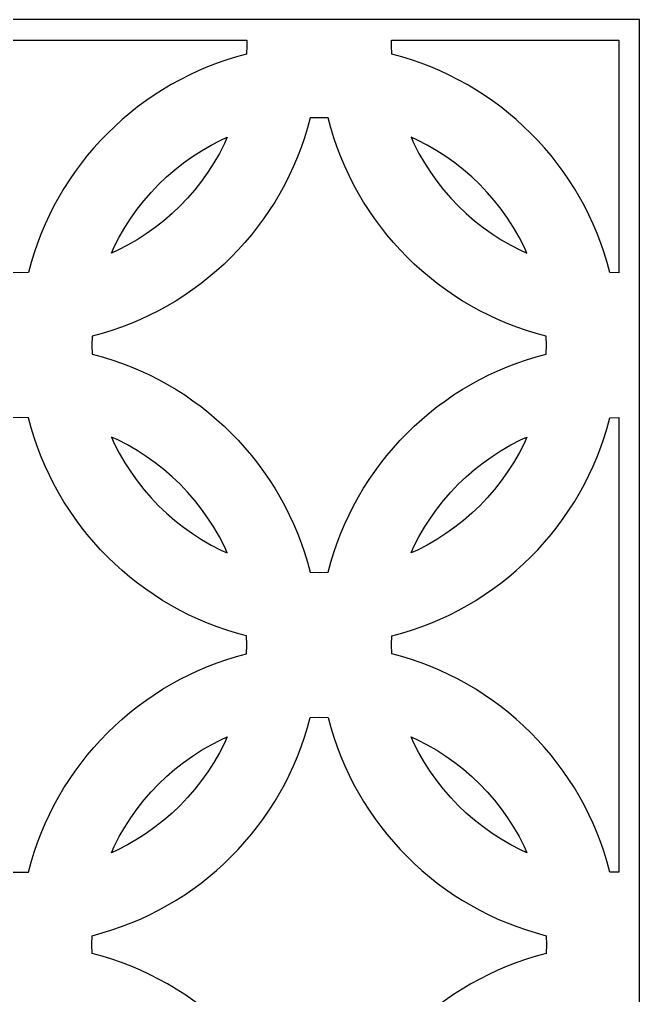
# Model space of a CAD drawing. Header units: centimetres. Extents: x 1.5 to 6.4, y -9 to 9.
# Drawn here: x 3.955 to 6.41, y 5.138 to 9.001 of the extents above; entities that cross this region are included whole.
import ezdxf

# ---------------------------------------------------------------- set-up
doc = ezdxf.new("R2010")
doc.units = ezdxf.units.CM
doc.header["$MEASUREMENT"] = 0
doc.layers.add('layer 1', color=7, linetype='Continuous')

msp = doc.modelspace()

# ---------------------------------------------------------------- linework, layer by layer
at = {"layer": 'layer 1', "color": 250}
for points, knots in [([(1.50052, 9.00077), (1.50052, 9.00077), (6.40987, 9.00077), (6.40987, 9.00077), (6.40987, 9.00077), (6.40987, 9.00077), (6.40987, -9.00021), (6.40987, -9.00021), (6.40987, -9.00021), (6.40987, -9.00021), (1.50052, -9.00021), (1.50052, -9.00021), (1.50052, -9.00021), (1.50052, -9.00021), (1.50052, 9.00077), (1.50052, 9.00077)], [0, 0, 0, 0, 0.2, 0.2, 0.2, 0.2, 0.4, 0.4, 0.4, 0.4, 0.6, 0.6, 0.6, 0.6, 1, 1, 1, 1]), ([(3.05576, 8.91895), (3.05576, 8.91895), (3.05524, 8.89849), (3.05524, 8.89849), (3.05524, 8.89849), (3.05524, 8.89849), (3.05614, 8.86311), (3.05614, 8.86311), (3.05614, 8.86311), (3.47945, 8.75713), (3.81384, 8.42272), (3.91983, 7.99943), (3.91983, 7.99943), (3.91983, 7.99943), (3.9552, 7.99853), (3.9552, 7.99853), (3.9552, 7.99853), (3.9552, 7.99853), (3.99057, 7.99943), (3.99057, 7.99943), (3.99057, 7.99943), (4.09655, 8.42274), (4.43096, 8.75712), (4.85425, 8.86311), (4.85425, 8.86311), (4.85425, 8.86311), (4.85515, 8.89849), (4.85515, 8.89849), (4.85515, 8.89849), (4.85515, 8.89849), (4.85463, 8.91895), (4.85463, 8.91895), (4.85463, 8.91895), (4.85463, 8.91895), (3.05576, 8.91895), (3.05576, 8.91895)], [0, 0, 0, 0, 0.1, 0.1, 0.1, 0.1, 0.2, 0.2, 0.2, 0.2, 0.3, 0.3, 0.3, 0.3, 0.4, 0.4, 0.4, 0.4, 0.5, 0.5, 0.5, 0.5, 0.6, 0.6, 0.6, 0.6, 0.7, 0.7, 0.7, 0.7, 0.8, 0.8, 0.8, 0.8, 1, 1, 1, 1]), ([(5.42862, 8.91895), (5.42862, 8.91895), (5.4281, 8.89849), (5.4281, 8.89849), (5.4281, 8.89849), (5.4281, 8.89849), (5.42899, 8.86311), (5.42899, 8.86311), (5.42899, 8.86311), (5.85229, 8.75712), (6.1867, 8.42274), (6.29268, 7.99943), (6.29268, 7.99943), (6.29268, 7.99943), (6.32805, 7.99853), (6.32805, 7.99853), (6.32805, 7.99853), (6.32805, 7.99853), (6.32805, 8.91895), (6.32805, 8.91895), (6.32805, 8.91895), (6.32805, 8.91895), (5.42862, 8.91895), (5.42862, 8.91895)], [0, 0, 0, 0, 0.1428571, 0.1428571, 0.1428571, 0.1428571, 0.2857143, 0.2857143, 0.2857143, 0.2857143, 0.4285714, 0.4285714, 0.4285714, 0.4285714, 0.5714286, 0.5714286, 0.5714286, 0.5714286, 0.7142857, 0.7142857, 0.7142857, 0.7142857, 1, 1, 1, 1]), ([(6.04068, 7.67669), (5.61737, 7.5707), (5.28299, 7.23629), (5.177, 6.813), (5.177, 6.813), (5.177, 6.813), (5.14162, 6.8121), (5.14162, 6.8121), (5.14162, 6.8121), (5.14162, 6.8121), (5.10626, 6.813), (5.10626, 6.813), (5.10626, 6.813), (5.00027, 7.23631), (4.66586, 7.5707), (4.24257, 7.67669), (4.24257, 7.67669), (4.24257, 7.67669), (4.24167, 7.71206), (4.24167, 7.71206), (4.24167, 7.71206), (4.24167, 7.71206), (4.24257, 7.74743), (4.24257, 7.74743), (4.24257, 7.74743), (4.66586, 7.85342), (5.00027, 8.1878), (5.10626, 8.61111), (5.10626, 8.61111), (5.10626, 8.61111), (5.14162, 8.61201), (5.14162, 8.61201), (5.14162, 8.61201), (5.14162, 8.61201), (5.177, 8.61111), (5.177, 8.61111), (5.177, 8.61111), (5.28298, 8.1878), (5.61739, 7.85342), (6.04068, 7.74743), (6.04068, 7.74743), (6.04068, 7.74743), (6.04158, 7.71206), (6.04158, 7.71206), (6.04158, 7.71206), (6.04158, 7.71206), (6.04068, 7.67669), (6.04068, 7.67669)], [0, 0, 0, 0, 0.0769231, 0.0769231, 0.0769231, 0.0769231, 0.1538462, 0.1538462, 0.1538462, 0.1538462, 0.2307692, 0.2307692, 0.2307692, 0.2307692, 0.3076923, 0.3076923, 0.3076923, 0.3076923, 0.3846154, 0.3846154, 0.3846154, 0.3846154, 0.4615385, 0.4615385, 0.4615385, 0.4615385, 0.5384615, 0.5384615, 0.5384615, 0.5384615, 0.6153846, 0.6153846, 0.6153846, 0.6153846, 0.6923077, 0.6923077, 0.6923077, 0.6923077, 0.7692308, 0.7692308, 0.7692308, 0.7692308, 0.8461538, 0.8461538, 0.8461538, 0.8461538, 1, 1, 1, 1]), ([(4.31905, 8.07591), (4.31905, 8.07591), (4.3442, 8.08731), (4.3442, 8.08731), (4.3442, 8.08731), (4.3442, 8.08731), (4.38297, 8.10722), (4.38297, 8.10722), (4.38297, 8.10722), (4.38297, 8.10722), (4.42068, 8.12894), (4.42068, 8.12894), (4.42068, 8.12894), (4.42068, 8.12894), (4.45725, 8.15242), (4.45725, 8.15242), (4.45725, 8.15242), (4.45725, 8.15242), (4.49262, 8.17761), (4.49262, 8.17761), (4.49262, 8.17761), (4.49262, 8.17761), (4.52673, 8.20444), (4.52673, 8.20444), (4.52673, 8.20444), (4.52673, 8.20444), (4.55951, 8.23285), (4.55951, 8.23285), (4.55951, 8.23285), (4.55951, 8.23285), (4.5909, 8.26278), (4.5909, 8.26278), (4.5909, 8.26278), (4.5909, 8.26278), (4.62084, 8.29418), (4.62084, 8.29418), (4.62084, 8.29418), (4.62084, 8.29418), (4.64925, 8.32696), (4.64925, 8.32696), (4.64925, 8.32696), (4.64925, 8.32696), (4.67608, 8.36107), (4.67608, 8.36107), (4.67608, 8.36107), (4.67608, 8.36107), (4.70126, 8.39644), (4.70126, 8.39644), (4.70126, 8.39644), (4.70126, 8.39644), (4.72475, 8.43301), (4.72475, 8.43301), (4.72475, 8.43301), (4.72475, 8.43301), (4.74647, 8.47071), (4.74647, 8.47071), (4.74647, 8.47071), (4.74647, 8.47071), (4.76637, 8.50949), (4.76637, 8.50949), (4.76637, 8.50949), (4.76637, 8.50949), (4.77777, 8.53463), (4.77777, 8.53463), (4.77777, 8.53463), (4.77777, 8.53463), (4.75263, 8.52323), (4.75263, 8.52323), (4.75263, 8.52323), (4.75263, 8.52323), (4.71385, 8.50333), (4.71385, 8.50333), (4.71385, 8.50333), (4.71385, 8.50333), (4.67615, 8.4816), (4.67615, 8.4816), (4.67615, 8.4816), (4.67615, 8.4816), (4.63958, 8.45812), (4.63958, 8.45812), (4.63958, 8.45812), (4.63958, 8.45812), (4.6042, 8.43294), (4.6042, 8.43294), (4.6042, 8.43294), (4.6042, 8.43294), (4.57009, 8.40611), (4.57009, 8.40611), (4.57009, 8.40611), (4.57009, 8.40611), (4.53731, 8.37769), (4.53731, 8.37769), (4.53731, 8.37769), (4.53731, 8.37769), (4.50592, 8.34776), (4.50592, 8.34776), (4.50592, 8.34776), (4.50592, 8.34776), (4.47599, 8.31637), (4.47599, 8.31637), (4.47599, 8.31637), (4.47599, 8.31637), (4.44758, 8.28359), (4.44758, 8.28359), (4.44758, 8.28359), (4.44758, 8.28359), (4.42075, 8.24948), (4.42075, 8.24948), (4.42075, 8.24948), (4.42075, 8.24948), (4.39556, 8.2141), (4.39556, 8.2141), (4.39556, 8.2141), (4.39556, 8.2141), (4.37208, 8.17753), (4.37208, 8.17753), (4.37208, 8.17753), (4.37208, 8.17753), (4.35035, 8.13983), (4.35035, 8.13983), (4.35035, 8.13983), (4.35035, 8.13983), (4.33045, 8.10105), (4.33045, 8.10105), (4.33045, 8.10105), (4.33045, 8.10105), (4.31905, 8.07591), (4.31905, 8.07591)], [0, 0, 0, 0, 0.030303, 0.030303, 0.030303, 0.030303, 0.0606061, 0.0606061, 0.0606061, 0.0606061, 0.0909091, 0.0909091, 0.0909091, 0.0909091, 0.1212121, 0.1212121, 0.1212121, 0.1212121, 0.1515152, 0.1515152, 0.1515152, 0.1515152, 0.1818182, 0.1818182, 0.1818182, 0.1818182, 0.2121212, 0.2121212, 0.2121212, 0.2121212, 0.2424242, 0.2424242, 0.2424242, 0.2424242, 0.2727273, 0.2727273, 0.2727273, 0.2727273, 0.3030303, 0.3030303, 0.3030303, 0.3030303, 0.3333333, 0.3333333, 0.3333333, 0.3333333, 0.3636364, 0.3636364, 0.3636364, 0.3636364, 0.3939394, 0.3939394, 0.3939394, 0.3939394, 0.4242424, 0.4242424, 0.4242424, 0.4242424, 0.4545455, 0.4545455, 0.4545455, 0.4545455, 0.4848485, 0.4848485, 0.4848485, 0.4848485, 0.5151515, 0.5151515, 0.5151515, 0.5151515, 0.5454545, 0.5454545, 0.5454545, 0.5454545, 0.5757576, 0.5757576, 0.5757576, 0.5757576, 0.6060606, 0.6060606, 0.6060606, 0.6060606, 0.6363636, 0.6363636, 0.6363636, 0.6363636, 0.6666667, 0.6666667, 0.6666667, 0.6666667, 0.6969697, 0.6969697, 0.6969697, 0.6969697, 0.7272727, 0.7272727, 0.7272727, 0.7272727, 0.7575758, 0.7575758, 0.7575758, 0.7575758, 0.7878788, 0.7878788, 0.7878788, 0.7878788, 0.8181818, 0.8181818, 0.8181818, 0.8181818, 0.8484848, 0.8484848, 0.8484848, 0.8484848, 0.8787879, 0.8787879, 0.8787879, 0.8787879, 0.9090909, 0.9090909, 0.9090909, 0.9090909, 0.9393939, 0.9393939, 0.9393939, 0.9393939, 1, 1, 1, 1]), ([(5.9642, 8.07591), (5.9642, 8.07591), (5.93905, 8.08731), (5.93905, 8.08731), (5.93905, 8.08731), (5.93905, 8.08731), (5.90028, 8.10722), (5.90028, 8.10722), (5.90028, 8.10722), (5.90028, 8.10722), (5.86257, 8.12894), (5.86257, 8.12894), (5.86257, 8.12894), (5.86257, 8.12894), (5.826, 8.15242), (5.826, 8.15242), (5.826, 8.15242), (5.826, 8.15242), (5.79063, 8.17761), (5.79063, 8.17761), (5.79063, 8.17761), (5.79063, 8.17761), (5.75652, 8.20444), (5.75652, 8.20444), (5.75652, 8.20444), (5.75652, 8.20444), (5.72374, 8.23285), (5.72374, 8.23285), (5.72374, 8.23285), (5.72374, 8.23285), (5.69235, 8.26278), (5.69235, 8.26278), (5.69235, 8.26278), (5.69235, 8.26278), (5.66241, 8.29418), (5.66241, 8.29418), (5.66241, 8.29418), (5.66241, 8.29418), (5.634, 8.32696), (5.634, 8.32696), (5.634, 8.32696), (5.634, 8.32696), (5.60717, 8.36107), (5.60717, 8.36107), (5.60717, 8.36107), (5.60717, 8.36107), (5.58198, 8.39644), (5.58198, 8.39644), (5.58198, 8.39644), (5.58198, 8.39644), (5.5585, 8.43301), (5.5585, 8.43301), (5.5585, 8.43301), (5.5585, 8.43301), (5.53678, 8.47071), (5.53678, 8.47071), (5.53678, 8.47071), (5.53678, 8.47071), (5.51687, 8.50949), (5.51687, 8.50949), (5.51687, 8.50949), (5.51687, 8.50949), (5.50548, 8.53463), (5.50548, 8.53463), (5.50548, 8.53463), (5.50548, 8.53463), (5.53062, 8.52323), (5.53062, 8.52323), (5.53062, 8.52323), (5.53062, 8.52323), (5.5694, 8.50333), (5.5694, 8.50333), (5.5694, 8.50333), (5.5694, 8.50333), (5.60711, 8.4816), (5.60711, 8.4816), (5.60711, 8.4816), (5.60711, 8.4816), (5.64367, 8.45812), (5.64367, 8.45812), (5.64367, 8.45812), (5.64367, 8.45812), (5.67905, 8.43294), (5.67905, 8.43294), (5.67905, 8.43294), (5.67905, 8.43294), (5.71316, 8.40611), (5.71316, 8.40611), (5.71316, 8.40611), (5.71316, 8.40611), (5.74594, 8.37769), (5.74594, 8.37769), (5.74594, 8.37769), (5.74594, 8.37769), (5.77733, 8.34776), (5.77733, 8.34776), (5.77733, 8.34776), (5.77733, 8.34776), (5.80727, 8.31637), (5.80727, 8.31637), (5.80727, 8.31637), (5.80727, 8.31637), (5.83568, 8.28359), (5.83568, 8.28359), (5.83568, 8.28359), (5.83568, 8.28359), (5.86251, 8.24948), (5.86251, 8.24948), (5.86251, 8.24948), (5.86251, 8.24948), (5.88769, 8.2141), (5.88769, 8.2141), (5.88769, 8.2141), (5.88769, 8.2141), (5.91117, 8.17753), (5.91117, 8.17753), (5.91117, 8.17753), (5.91117, 8.17753), (5.93289, 8.13983), (5.93289, 8.13983), (5.93289, 8.13983), (5.93289, 8.13983), (5.9528, 8.10105), (5.9528, 8.10105), (5.9528, 8.10105), (5.9528, 8.10105), (5.9642, 8.07591), (5.9642, 8.07591)], [0, 0, 0, 0, 0.030303, 0.030303, 0.030303, 0.030303, 0.0606061, 0.0606061, 0.0606061, 0.0606061, 0.0909091, 0.0909091, 0.0909091, 0.0909091, 0.1212121, 0.1212121, 0.1212121, 0.1212121, 0.1515152, 0.1515152, 0.1515152, 0.1515152, 0.1818182, 0.1818182, 0.1818182, 0.1818182, 0.2121212, 0.2121212, 0.2121212, 0.2121212, 0.2424242, 0.2424242, 0.2424242, 0.2424242, 0.2727273, 0.2727273, 0.2727273, 0.2727273, 0.3030303, 0.3030303, 0.3030303, 0.3030303, 0.3333333, 0.3333333, 0.3333333, 0.3333333, 0.3636364, 0.3636364, 0.3636364, 0.3636364, 0.3939394, 0.3939394, 0.3939394, 0.3939394, 0.4242424, 0.4242424, 0.4242424, 0.4242424, 0.4545455, 0.4545455, 0.4545455, 0.4545455, 0.4848485, 0.4848485, 0.4848485, 0.4848485, 0.5151515, 0.5151515, 0.5151515, 0.5151515, 0.5454545, 0.5454545, 0.5454545, 0.5454545, 0.5757576, 0.5757576, 0.5757576, 0.5757576, 0.6060606, 0.6060606, 0.6060606, 0.6060606, 0.6363636, 0.6363636, 0.6363636, 0.6363636, 0.6666667, 0.6666667, 0.6666667, 0.6666667, 0.6969697, 0.6969697, 0.6969697, 0.6969697, 0.7272727, 0.7272727, 0.7272727, 0.7272727, 0.7575758, 0.7575758, 0.7575758, 0.7575758, 0.7878788, 0.7878788, 0.7878788, 0.7878788, 0.8181818, 0.8181818, 0.8181818, 0.8181818, 0.8484848, 0.8484848, 0.8484848, 0.8484848, 0.8787879, 0.8787879, 0.8787879, 0.8787879, 0.9090909, 0.9090909, 0.9090909, 0.9090909, 0.9393939, 0.9393939, 0.9393939, 0.9393939, 1, 1, 1, 1]), ([(4.85425, 6.49026), (4.43094, 6.38427), (4.09656, 6.04986), (3.99057, 5.62657), (3.99057, 5.62657), (3.99057, 5.62657), (3.9552, 5.62567), (3.9552, 5.62567), (3.9552, 5.62567), (3.9552, 5.62567), (3.91983, 5.62657), (3.91983, 5.62657), (3.91983, 5.62657), (3.81384, 6.04988), (3.47943, 6.38427), (3.05614, 6.49026), (3.05614, 6.49026), (3.05614, 6.49026), (3.05524, 6.52563), (3.05524, 6.52563), (3.05524, 6.52563), (3.05524, 6.52563), (3.05614, 6.561), (3.05614, 6.561), (3.05614, 6.561), (3.47945, 6.66698), (3.81384, 7.00139), (3.91983, 7.42469), (3.91983, 7.42469), (3.91983, 7.42469), (3.9552, 7.42559), (3.9552, 7.42559), (3.9552, 7.42559), (3.9552, 7.42559), (3.99057, 7.42469), (3.99057, 7.42469), (3.99057, 7.42469), (4.09655, 7.00138), (4.43096, 6.66699), (4.85425, 6.561), (4.85425, 6.561), (4.85425, 6.561), (4.85515, 6.52563), (4.85515, 6.52563), (4.85515, 6.52563), (4.85515, 6.52563), (4.85425, 6.49026), (4.85425, 6.49026)], [0, 0, 0, 0, 0.0769231, 0.0769231, 0.0769231, 0.0769231, 0.1538462, 0.1538462, 0.1538462, 0.1538462, 0.2307692, 0.2307692, 0.2307692, 0.2307692, 0.3076923, 0.3076923, 0.3076923, 0.3076923, 0.3846154, 0.3846154, 0.3846154, 0.3846154, 0.4615385, 0.4615385, 0.4615385, 0.4615385, 0.5384615, 0.5384615, 0.5384615, 0.5384615, 0.6153846, 0.6153846, 0.6153846, 0.6153846, 0.6923077, 0.6923077, 0.6923077, 0.6923077, 0.7692308, 0.7692308, 0.7692308, 0.7692308, 0.8461538, 0.8461538, 0.8461538, 0.8461538, 1, 1, 1, 1]), ([(6.32805, 7.42559), (6.32805, 7.42559), (6.29269, 7.42469), (6.29269, 7.42469), (6.29269, 7.42469), (6.1867, 7.00138), (5.85229, 6.66699), (5.42899, 6.561), (5.42899, 6.561), (5.42899, 6.561), (5.4281, 6.52563), (5.4281, 6.52563), (5.4281, 6.52563), (5.4281, 6.52563), (5.42899, 6.49026), (5.42899, 6.49026), (5.42899, 6.49026), (5.85231, 6.38427), (6.18669, 6.04986), (6.29268, 5.62657), (6.29268, 5.62657), (6.29268, 5.62657), (6.32805, 5.62567), (6.32805, 5.62567), (6.32805, 5.62567), (6.32805, 5.62567), (6.32805, 7.42559), (6.32805, 7.42559)], [0, 0, 0, 0, 0.125, 0.125, 0.125, 0.125, 0.25, 0.25, 0.25, 0.25, 0.375, 0.375, 0.375, 0.375, 0.5, 0.5, 0.5, 0.5, 0.625, 0.625, 0.625, 0.625, 0.75, 0.75, 0.75, 0.75, 1, 1, 1, 1]), ([(4.31905, 7.34821), (4.31905, 7.34821), (4.3442, 7.33681), (4.3442, 7.33681), (4.3442, 7.33681), (4.3442, 7.33681), (4.38297, 7.3169), (4.38297, 7.3169), (4.38297, 7.3169), (4.38297, 7.3169), (4.42068, 7.29518), (4.42068, 7.29518), (4.42068, 7.29518), (4.42068, 7.29518), (4.45725, 7.27169), (4.45725, 7.27169), (4.45725, 7.27169), (4.45725, 7.27169), (4.49262, 7.24651), (4.49262, 7.24651), (4.49262, 7.24651), (4.49262, 7.24651), (4.52673, 7.21968), (4.52673, 7.21968), (4.52673, 7.21968), (4.52673, 7.21968), (4.55951, 7.19127), (4.55951, 7.19127), (4.55951, 7.19127), (4.55951, 7.19127), (4.5909, 7.16134), (4.5909, 7.16134), (4.5909, 7.16134), (4.5909, 7.16134), (4.62084, 7.12994), (4.62084, 7.12994), (4.62084, 7.12994), (4.62084, 7.12994), (4.64925, 7.09716), (4.64925, 7.09716), (4.64925, 7.09716), (4.64925, 7.09716), (4.67608, 7.06305), (4.67608, 7.06305), (4.67608, 7.06305), (4.67608, 7.06305), (4.70126, 7.02768), (4.70126, 7.02768), (4.70126, 7.02768), (4.70126, 7.02768), (4.72475, 6.99111), (4.72475, 6.99111), (4.72475, 6.99111), (4.72475, 6.99111), (4.74647, 6.9534), (4.74647, 6.9534), (4.74647, 6.9534), (4.74647, 6.9534), (4.76637, 6.91463), (4.76637, 6.91463), (4.76637, 6.91463), (4.76637, 6.91463), (4.77778, 6.88948), (4.77778, 6.88948), (4.77778, 6.88948), (4.77778, 6.88948), (4.75263, 6.90088), (4.75263, 6.90088), (4.75263, 6.90088), (4.75263, 6.90088), (4.71385, 6.92079), (4.71385, 6.92079), (4.71385, 6.92079), (4.71385, 6.92079), (4.67615, 6.94251), (4.67615, 6.94251), (4.67615, 6.94251), (4.67615, 6.94251), (4.63958, 6.96599), (4.63958, 6.96599), (4.63958, 6.96599), (4.63958, 6.96599), (4.6042, 6.99117), (4.6042, 6.99117), (4.6042, 6.99117), (4.6042, 6.99117), (4.5701, 7.018), (4.5701, 7.018), (4.5701, 7.018), (4.5701, 7.018), (4.53731, 7.04642), (4.53731, 7.04642), (4.53731, 7.04642), (4.53731, 7.04642), (4.50592, 7.07635), (4.50592, 7.07635), (4.50592, 7.07635), (4.50592, 7.07635), (4.47599, 7.10774), (4.47599, 7.10774), (4.47599, 7.10774), (4.47599, 7.10774), (4.44757, 7.14053), (4.44757, 7.14053), (4.44757, 7.14053), (4.44757, 7.14053), (4.42075, 7.17463), (4.42075, 7.17463), (4.42075, 7.17463), (4.42075, 7.17463), (4.39556, 7.21001), (4.39556, 7.21001), (4.39556, 7.21001), (4.39556, 7.21001), (4.37208, 7.24658), (4.37208, 7.24658), (4.37208, 7.24658), (4.37208, 7.24658), (4.35035, 7.28428), (4.35035, 7.28428), (4.35035, 7.28428), (4.35035, 7.28428), (4.33045, 7.32306), (4.33045, 7.32306), (4.33045, 7.32306), (4.33045, 7.32306), (4.31905, 7.34821), (4.31905, 7.34821)], [0, 0, 0, 0, 0.030303, 0.030303, 0.030303, 0.030303, 0.0606061, 0.0606061, 0.0606061, 0.0606061, 0.0909091, 0.0909091, 0.0909091, 0.0909091, 0.1212121, 0.1212121, 0.1212121, 0.1212121, 0.1515152, 0.1515152, 0.1515152, 0.1515152, 0.1818182, 0.1818182, 0.1818182, 0.1818182, 0.2121212, 0.2121212, 0.2121212, 0.2121212, 0.2424242, 0.2424242, 0.2424242, 0.2424242, 0.2727273, 0.2727273, 0.2727273, 0.2727273, 0.3030303, 0.3030303, 0.3030303, 0.3030303, 0.3333333, 0.3333333, 0.3333333, 0.3333333, 0.3636364, 0.3636364, 0.3636364, 0.3636364, 0.3939394, 0.3939394, 0.3939394, 0.3939394, 0.4242424, 0.4242424, 0.4242424, 0.4242424, 0.4545455, 0.4545455, 0.4545455, 0.4545455, 0.4848485, 0.4848485, 0.4848485, 0.4848485, 0.5151515, 0.5151515, 0.5151515, 0.5151515, 0.5454545, 0.5454545, 0.5454545, 0.5454545, 0.5757576, 0.5757576, 0.5757576, 0.5757576, 0.6060606, 0.6060606, 0.6060606, 0.6060606, 0.6363636, 0.6363636, 0.6363636, 0.6363636, 0.6666667, 0.6666667, 0.6666667, 0.6666667, 0.6969697, 0.6969697, 0.6969697, 0.6969697, 0.7272727, 0.7272727, 0.7272727, 0.7272727, 0.7575758, 0.7575758, 0.7575758, 0.7575758, 0.7878788, 0.7878788, 0.7878788, 0.7878788, 0.8181818, 0.8181818, 0.8181818, 0.8181818, 0.8484848, 0.8484848, 0.8484848, 0.8484848, 0.8787879, 0.8787879, 0.8787879, 0.8787879, 0.9090909, 0.9090909, 0.9090909, 0.9090909, 0.9393939, 0.9393939, 0.9393939, 0.9393939, 1, 1, 1, 1]), ([(5.9642, 7.34821), (5.9642, 7.34821), (5.93905, 7.33681), (5.93905, 7.33681), (5.93905, 7.33681), (5.93905, 7.33681), (5.90028, 7.3169), (5.90028, 7.3169), (5.90028, 7.3169), (5.90028, 7.3169), (5.86257, 7.29518), (5.86257, 7.29518), (5.86257, 7.29518), (5.86257, 7.29518), (5.826, 7.27169), (5.826, 7.27169), (5.826, 7.27169), (5.826, 7.27169), (5.79063, 7.24651), (5.79063, 7.24651), (5.79063, 7.24651), (5.79063, 7.24651), (5.75652, 7.21968), (5.75652, 7.21968), (5.75652, 7.21968), (5.75652, 7.21968), (5.72374, 7.19127), (5.72374, 7.19127), (5.72374, 7.19127), (5.72374, 7.19127), (5.69235, 7.16134), (5.69235, 7.16134), (5.69235, 7.16134), (5.69235, 7.16134), (5.66241, 7.12994), (5.66241, 7.12994), (5.66241, 7.12994), (5.66241, 7.12994), (5.634, 7.09716), (5.634, 7.09716), (5.634, 7.09716), (5.634, 7.09716), (5.60717, 7.06305), (5.60717, 7.06305), (5.60717, 7.06305), (5.60717, 7.06305), (5.58198, 7.02768), (5.58198, 7.02768), (5.58198, 7.02768), (5.58198, 7.02768), (5.5585, 6.99111), (5.5585, 6.99111), (5.5585, 6.99111), (5.5585, 6.99111), (5.53678, 6.9534), (5.53678, 6.9534), (5.53678, 6.9534), (5.53678, 6.9534), (5.51687, 6.91463), (5.51687, 6.91463), (5.51687, 6.91463), (5.51687, 6.91463), (5.50547, 6.88948), (5.50547, 6.88948), (5.50547, 6.88948), (5.50547, 6.88948), (5.53063, 6.90088), (5.53063, 6.90088), (5.53063, 6.90088), (5.53063, 6.90088), (5.5694, 6.92079), (5.5694, 6.92079), (5.5694, 6.92079), (5.5694, 6.92079), (5.6071, 6.94251), (5.6071, 6.94251), (5.6071, 6.94251), (5.6071, 6.94251), (5.64367, 6.96599), (5.64367, 6.96599), (5.64367, 6.96599), (5.64367, 6.96599), (5.67905, 6.99117), (5.67905, 6.99117), (5.67905, 6.99117), (5.67905, 6.99117), (5.71315, 7.018), (5.71315, 7.018), (5.71315, 7.018), (5.71315, 7.018), (5.74594, 7.04641), (5.74594, 7.04641), (5.74594, 7.04641), (5.74594, 7.04641), (5.77733, 7.07635), (5.77733, 7.07635), (5.77733, 7.07635), (5.77733, 7.07635), (5.80727, 7.10775), (5.80727, 7.10775), (5.80727, 7.10775), (5.80727, 7.10775), (5.83568, 7.14053), (5.83568, 7.14053), (5.83568, 7.14053), (5.83568, 7.14053), (5.86251, 7.17463), (5.86251, 7.17463), (5.86251, 7.17463), (5.86251, 7.17463), (5.88769, 7.21001), (5.88769, 7.21001), (5.88769, 7.21001), (5.88769, 7.21001), (5.91117, 7.24658), (5.91117, 7.24658), (5.91117, 7.24658), (5.91117, 7.24658), (5.93289, 7.28428), (5.93289, 7.28428), (5.93289, 7.28428), (5.93289, 7.28428), (5.9528, 7.32306), (5.9528, 7.32306), (5.9528, 7.32306), (5.9528, 7.32306), (5.9642, 7.34821), (5.9642, 7.34821)], [0, 0, 0, 0, 0.030303, 0.030303, 0.030303, 0.030303, 0.0606061, 0.0606061, 0.0606061, 0.0606061, 0.0909091, 0.0909091, 0.0909091, 0.0909091, 0.1212121, 0.1212121, 0.1212121, 0.1212121, 0.1515152, 0.1515152, 0.1515152, 0.1515152, 0.1818182, 0.1818182, 0.1818182, 0.1818182, 0.2121212, 0.2121212, 0.2121212, 0.2121212, 0.2424242, 0.2424242, 0.2424242, 0.2424242, 0.2727273, 0.2727273, 0.2727273, 0.2727273, 0.3030303, 0.3030303, 0.3030303, 0.3030303, 0.3333333, 0.3333333, 0.3333333, 0.3333333, 0.3636364, 0.3636364, 0.3636364, 0.3636364, 0.3939394, 0.3939394, 0.3939394, 0.3939394, 0.4242424, 0.4242424, 0.4242424, 0.4242424, 0.4545455, 0.4545455, 0.4545455, 0.4545455, 0.4848485, 0.4848485, 0.4848485, 0.4848485, 0.5151515, 0.5151515, 0.5151515, 0.5151515, 0.5454545, 0.5454545, 0.5454545, 0.5454545, 0.5757576, 0.5757576, 0.5757576, 0.5757576, 0.6060606, 0.6060606, 0.6060606, 0.6060606, 0.6363636, 0.6363636, 0.6363636, 0.6363636, 0.6666667, 0.6666667, 0.6666667, 0.6666667, 0.6969697, 0.6969697, 0.6969697, 0.6969697, 0.7272727, 0.7272727, 0.7272727, 0.7272727, 0.7575758, 0.7575758, 0.7575758, 0.7575758, 0.7878788, 0.7878788, 0.7878788, 0.7878788, 0.8181818, 0.8181818, 0.8181818, 0.8181818, 0.8484848, 0.8484848, 0.8484848, 0.8484848, 0.8787879, 0.8787879, 0.8787879, 0.8787879, 0.9090909, 0.9090909, 0.9090909, 0.9090909, 0.9393939, 0.9393939, 0.9393939, 0.9393939, 1, 1, 1, 1]), ([(5.177, 4.44014), (5.28299, 4.86344), (5.61737, 5.19785), (6.04068, 5.30383), (6.04068, 5.30383), (6.04068, 5.30383), (6.04158, 5.3392), (6.04158, 5.3392), (6.04158, 5.3392), (6.04158, 5.3392), (6.04068, 5.37457), (6.04068, 5.37457), (6.04068, 5.37457), (5.61737, 5.48056), (5.28299, 5.81496), (5.177, 6.23826), (5.177, 6.23826), (5.177, 6.23826), (5.14162, 6.23916), (5.14162, 6.23916), (5.14162, 6.23916), (5.14162, 6.23916), (5.10626, 6.23826), (5.10626, 6.23826), (5.10626, 6.23826), (5.00027, 5.81495), (4.66586, 5.48056), (4.24257, 5.37457), (4.24257, 5.37457), (4.24257, 5.37457), (4.24167, 5.3392), (4.24167, 5.3392), (4.24167, 5.3392), (4.24167, 5.3392), (4.24257, 5.30383), (4.24257, 5.30383), (4.24257, 5.30383), (4.66586, 5.19784), (5.00027, 4.86345), (5.10626, 4.44014), (5.10626, 4.44014), (5.10626, 4.44014), (5.14162, 4.43924), (5.14162, 4.43924), (5.14162, 4.43924), (5.14162, 4.43924), (5.177, 4.44014), (5.177, 4.44014)], [0, 0, 0, 0, 0.0769231, 0.0769231, 0.0769231, 0.0769231, 0.1538462, 0.1538462, 0.1538462, 0.1538462, 0.2307692, 0.2307692, 0.2307692, 0.2307692, 0.3076923, 0.3076923, 0.3076923, 0.3076923, 0.3846154, 0.3846154, 0.3846154, 0.3846154, 0.4615385, 0.4615385, 0.4615385, 0.4615385, 0.5384615, 0.5384615, 0.5384615, 0.5384615, 0.6153846, 0.6153846, 0.6153846, 0.6153846, 0.6923077, 0.6923077, 0.6923077, 0.6923077, 0.7692308, 0.7692308, 0.7692308, 0.7692308, 0.8461538, 0.8461538, 0.8461538, 0.8461538, 1, 1, 1, 1]), ([(4.77777, 6.16178), (4.77777, 6.16178), (4.75263, 6.15038), (4.75263, 6.15038), (4.75263, 6.15038), (4.75263, 6.15038), (4.71385, 6.13047), (4.71385, 6.13047), (4.71385, 6.13047), (4.71385, 6.13047), (4.67615, 6.10875), (4.67615, 6.10875), (4.67615, 6.10875), (4.67615, 6.10875), (4.63958, 6.08527), (4.63958, 6.08527), (4.63958, 6.08527), (4.63958, 6.08527), (4.6042, 6.06008), (4.6042, 6.06008), (4.6042, 6.06008), (4.6042, 6.06008), (4.57009, 6.03325), (4.57009, 6.03325), (4.57009, 6.03325), (4.57009, 6.03325), (4.53731, 6.00484), (4.53731, 6.00484), (4.53731, 6.00484), (4.53731, 6.00484), (4.50592, 5.97491), (4.50592, 5.97491), (4.50592, 5.97491), (4.50592, 5.97491), (4.47599, 5.94352), (4.47599, 5.94352), (4.47599, 5.94352), (4.47599, 5.94352), (4.44758, 5.91073), (4.44758, 5.91073), (4.44758, 5.91073), (4.44758, 5.91073), (4.42075, 5.87662), (4.42075, 5.87662), (4.42075, 5.87662), (4.42075, 5.87662), (4.39556, 5.84125), (4.39556, 5.84125), (4.39556, 5.84125), (4.39556, 5.84125), (4.37208, 5.80468), (4.37208, 5.80468), (4.37208, 5.80468), (4.37208, 5.80468), (4.35035, 5.76697), (4.35035, 5.76697), (4.35035, 5.76697), (4.35035, 5.76697), (4.33045, 5.72819), (4.33045, 5.72819), (4.33045, 5.72819), (4.33045, 5.72819), (4.31905, 5.70305), (4.31905, 5.70305), (4.31905, 5.70305), (4.31905, 5.70305), (4.3442, 5.71445), (4.3442, 5.71445), (4.3442, 5.71445), (4.3442, 5.71445), (4.38297, 5.73436), (4.38297, 5.73436), (4.38297, 5.73436), (4.38297, 5.73436), (4.42068, 5.75608), (4.42068, 5.75608), (4.42068, 5.75608), (4.42068, 5.75608), (4.45725, 5.77956), (4.45725, 5.77956), (4.45725, 5.77956), (4.45725, 5.77956), (4.49262, 5.80475), (4.49262, 5.80475), (4.49262, 5.80475), (4.49262, 5.80475), (4.52673, 5.83158), (4.52673, 5.83158), (4.52673, 5.83158), (4.52673, 5.83158), (4.55951, 5.85999), (4.55951, 5.85999), (4.55951, 5.85999), (4.55951, 5.85999), (4.5909, 5.88993), (4.5909, 5.88993), (4.5909, 5.88993), (4.5909, 5.88993), (4.62084, 5.92132), (4.62084, 5.92132), (4.62084, 5.92132), (4.62084, 5.92132), (4.64925, 5.9541), (4.64925, 5.9541), (4.64925, 5.9541), (4.64925, 5.9541), (4.67608, 5.98821), (4.67608, 5.98821), (4.67608, 5.98821), (4.67608, 5.98821), (4.70126, 6.02358), (4.70126, 6.02358), (4.70126, 6.02358), (4.70126, 6.02358), (4.72475, 6.06015), (4.72475, 6.06015), (4.72475, 6.06015), (4.72475, 6.06015), (4.74647, 6.09785), (4.74647, 6.09785), (4.74647, 6.09785), (4.74647, 6.09785), (4.76637, 6.13663), (4.76637, 6.13663), (4.76637, 6.13663), (4.76637, 6.13663), (4.77777, 6.16178), (4.77777, 6.16178)], [0, 0, 0, 0, 0.030303, 0.030303, 0.030303, 0.030303, 0.0606061, 0.0606061, 0.0606061, 0.0606061, 0.0909091, 0.0909091, 0.0909091, 0.0909091, 0.1212121, 0.1212121, 0.1212121, 0.1212121, 0.1515152, 0.1515152, 0.1515152, 0.1515152, 0.1818182, 0.1818182, 0.1818182, 0.1818182, 0.2121212, 0.2121212, 0.2121212, 0.2121212, 0.2424242, 0.2424242, 0.2424242, 0.2424242, 0.2727273, 0.2727273, 0.2727273, 0.2727273, 0.3030303, 0.3030303, 0.3030303, 0.3030303, 0.3333333, 0.3333333, 0.3333333, 0.3333333, 0.3636364, 0.3636364, 0.3636364, 0.3636364, 0.3939394, 0.3939394, 0.3939394, 0.3939394, 0.4242424, 0.4242424, 0.4242424, 0.4242424, 0.4545455, 0.4545455, 0.4545455, 0.4545455, 0.4848485, 0.4848485, 0.4848485, 0.4848485, 0.5151515, 0.5151515, 0.5151515, 0.5151515, 0.5454545, 0.5454545, 0.5454545, 0.5454545, 0.5757576, 0.5757576, 0.5757576, 0.5757576, 0.6060606, 0.6060606, 0.6060606, 0.6060606, 0.6363636, 0.6363636, 0.6363636, 0.6363636, 0.6666667, 0.6666667, 0.6666667, 0.6666667, 0.6969697, 0.6969697, 0.6969697, 0.6969697, 0.7272727, 0.7272727, 0.7272727, 0.7272727, 0.7575758, 0.7575758, 0.7575758, 0.7575758, 0.7878788, 0.7878788, 0.7878788, 0.7878788, 0.8181818, 0.8181818, 0.8181818, 0.8181818, 0.8484848, 0.8484848, 0.8484848, 0.8484848, 0.8787879, 0.8787879, 0.8787879, 0.8787879, 0.9090909, 0.9090909, 0.9090909, 0.9090909, 0.9393939, 0.9393939, 0.9393939, 0.9393939, 1, 1, 1, 1]), ([(5.50548, 6.16178), (5.50548, 6.16178), (5.51687, 6.13663), (5.51687, 6.13663), (5.51687, 6.13663), (5.51687, 6.13663), (5.53678, 6.09785), (5.53678, 6.09785), (5.53678, 6.09785), (5.53678, 6.09785), (5.5585, 6.06015), (5.5585, 6.06015), (5.5585, 6.06015), (5.5585, 6.06015), (5.58198, 6.02358), (5.58198, 6.02358), (5.58198, 6.02358), (5.58198, 6.02358), (5.60717, 5.98821), (5.60717, 5.98821), (5.60717, 5.98821), (5.60717, 5.98821), (5.634, 5.9541), (5.634, 5.9541), (5.634, 5.9541), (5.634, 5.9541), (5.66241, 5.92132), (5.66241, 5.92132), (5.66241, 5.92132), (5.66241, 5.92132), (5.69235, 5.88993), (5.69235, 5.88993), (5.69235, 5.88993), (5.69235, 5.88993), (5.72374, 5.85999), (5.72374, 5.85999), (5.72374, 5.85999), (5.72374, 5.85999), (5.75652, 5.83158), (5.75652, 5.83158), (5.75652, 5.83158), (5.75652, 5.83158), (5.79063, 5.80475), (5.79063, 5.80475), (5.79063, 5.80475), (5.79063, 5.80475), (5.826, 5.77956), (5.826, 5.77956), (5.826, 5.77956), (5.826, 5.77956), (5.86257, 5.75608), (5.86257, 5.75608), (5.86257, 5.75608), (5.86257, 5.75608), (5.90027, 5.73436), (5.90027, 5.73436), (5.90027, 5.73436), (5.90027, 5.73436), (5.93905, 5.71445), (5.93905, 5.71445), (5.93905, 5.71445), (5.93905, 5.71445), (5.9642, 5.70305), (5.9642, 5.70305), (5.9642, 5.70305), (5.9642, 5.70305), (5.9528, 5.7282), (5.9528, 5.7282), (5.9528, 5.7282), (5.9528, 5.7282), (5.93289, 5.76698), (5.93289, 5.76698), (5.93289, 5.76698), (5.93289, 5.76698), (5.91117, 5.80468), (5.91117, 5.80468), (5.91117, 5.80468), (5.91117, 5.80468), (5.88769, 5.84125), (5.88769, 5.84125), (5.88769, 5.84125), (5.88769, 5.84125), (5.86251, 5.87662), (5.86251, 5.87662), (5.86251, 5.87662), (5.86251, 5.87662), (5.83568, 5.91073), (5.83568, 5.91073), (5.83568, 5.91073), (5.83568, 5.91073), (5.80727, 5.94351), (5.80727, 5.94351), (5.80727, 5.94351), (5.80727, 5.94351), (5.77733, 5.97491), (5.77733, 5.97491), (5.77733, 5.97491), (5.77733, 5.97491), (5.74594, 6.00484), (5.74594, 6.00484), (5.74594, 6.00484), (5.74594, 6.00484), (5.71316, 6.03325), (5.71316, 6.03325), (5.71316, 6.03325), (5.71316, 6.03325), (5.67905, 6.06008), (5.67905, 6.06008), (5.67905, 6.06008), (5.67905, 6.06008), (5.64367, 6.08527), (5.64367, 6.08527), (5.64367, 6.08527), (5.64367, 6.08527), (5.60711, 6.10875), (5.60711, 6.10875), (5.60711, 6.10875), (5.60711, 6.10875), (5.5694, 6.13047), (5.5694, 6.13047), (5.5694, 6.13047), (5.5694, 6.13047), (5.53062, 6.15038), (5.53062, 6.15038), (5.53062, 6.15038), (5.53062, 6.15038), (5.50548, 6.16178), (5.50548, 6.16178)], [0, 0, 0, 0, 0.030303, 0.030303, 0.030303, 0.030303, 0.0606061, 0.0606061, 0.0606061, 0.0606061, 0.0909091, 0.0909091, 0.0909091, 0.0909091, 0.1212121, 0.1212121, 0.1212121, 0.1212121, 0.1515152, 0.1515152, 0.1515152, 0.1515152, 0.1818182, 0.1818182, 0.1818182, 0.1818182, 0.2121212, 0.2121212, 0.2121212, 0.2121212, 0.2424242, 0.2424242, 0.2424242, 0.2424242, 0.2727273, 0.2727273, 0.2727273, 0.2727273, 0.3030303, 0.3030303, 0.3030303, 0.3030303, 0.3333333, 0.3333333, 0.3333333, 0.3333333, 0.3636364, 0.3636364, 0.3636364, 0.3636364, 0.3939394, 0.3939394, 0.3939394, 0.3939394, 0.4242424, 0.4242424, 0.4242424, 0.4242424, 0.4545455, 0.4545455, 0.4545455, 0.4545455, 0.4848485, 0.4848485, 0.4848485, 0.4848485, 0.5151515, 0.5151515, 0.5151515, 0.5151515, 0.5454545, 0.5454545, 0.5454545, 0.5454545, 0.5757576, 0.5757576, 0.5757576, 0.5757576, 0.6060606, 0.6060606, 0.6060606, 0.6060606, 0.6363636, 0.6363636, 0.6363636, 0.6363636, 0.6666667, 0.6666667, 0.6666667, 0.6666667, 0.6969697, 0.6969697, 0.6969697, 0.6969697, 0.7272727, 0.7272727, 0.7272727, 0.7272727, 0.7575758, 0.7575758, 0.7575758, 0.7575758, 0.7878788, 0.7878788, 0.7878788, 0.7878788, 0.8181818, 0.8181818, 0.8181818, 0.8181818, 0.8484848, 0.8484848, 0.8484848, 0.8484848, 0.8787879, 0.8787879, 0.8787879, 0.8787879, 0.9090909, 0.9090909, 0.9090909, 0.9090909, 0.9393939, 0.9393939, 0.9393939, 0.9393939, 1, 1, 1, 1])]:
    msp.add_open_spline(points, degree=3, knots=knots, dxfattribs=at)

doc.saveas('drawing.dxf')
